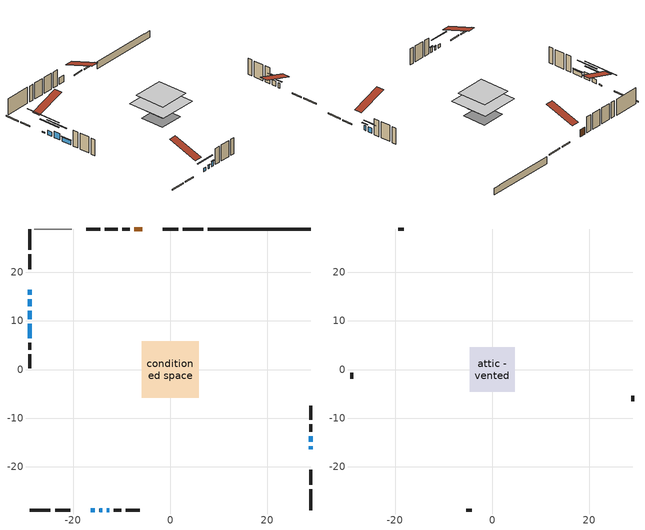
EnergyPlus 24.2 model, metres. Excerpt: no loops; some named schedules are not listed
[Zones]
conditioned space
 floor othersidecoefficients (Floor1 construction): -2.85,-2.85 -2.85,2.85 2.85,2.85 2.85,-2.85 z0.76
 floor adiabatic (AdiabaticFloorConstruction): -5.85,-5.85 -5.85,5.85 5.85,5.85 5.85,-5.85 z3.2
 floor foundation (Slab1 construction): -3.61,-3.61 -3.61,3.61 3.61,3.61 3.61,-3.61 z-1.4
 wall outside (RimJoist1 construction): 6.82,28.93 2.55,28.93 / -28.93,-28.93 -24.66,-28.93 / -28.93,28.93 -28.93,24.66 / 28.93,-28.93 28.93,-24.66 z0.76:1.06
 wall outside (RimJoist2 construction): 1.62,28.93 -1.51,28.93 / -23.73,-28.93 -20.61,-28.93 / -28.93,23.73 -28.93,20.61 / 28.93,-23.73 28.93,-20.61 z0.76:1.06
 wall outside (AdiabaticWallConstruction 1): -5.72,28.93 -7.44,28.93 z0.76:2.79
 wall outside (AdiabaticWallConstruction): -16.39,-28.93 -15.5,-28.93 / -14.57,-28.93 -14.03,-28.93 z0.76:1.73; -28.93,16.39 -28.93,15.42 z0.76:1.07; -28.93,14.49 -28.93,13.02 / -28.93,9.39 -28.93,6.44 z0.76:2.03; -28.93,12.09 -28.93,10.31 z0.76:2.74; 28.93,-16.39 28.93,-15.8 / -13.11,-28.93 -12.52,-28.93 z0.76:2.29; 28.93,-14.87 28.93,-13.7 z0.76:2.28
 wall outside (Wall1 construction): -8.37,28.93 -9.85,28.93 / -11.59,-28.93 -10.11,-28.93 / -28.93,5.51 -28.93,4.03 / 28.93,-12.77 28.93,-11.29 z0.76:5.64
 wall outside (Wall3 construction): -14.38,28.93 -17.27,28.93 / -9.18,-28.93 -6.29,-28.93 / -28.93,3.1 -28.93,0.21 / 28.93,-10.36 28.93,-7.48 z0.76:5.64
 wall foundation (FoundationWall1 construction): 7.75,28.93,-1.4 7.75,28.93,0.76 26.81,28.93,0.76 26.81,28.93,0.62 28.93,28.93,0.62 28.93,28.93,-1.4
 wall othersidecoefficients (Wall2 construction): -10.78,28.93 -13.45,28.93 z0.76:5.64
 wall adiabatic (Wall5 construction): -20.27,28.93 -28,28.93 z0.76:5.64
 window (WindowConstruction): -16.39,-28.93 -15.5,-28.93 z0.76:1.73
 window (WindowConstruction 8): -28.93,16.39 -28.93,15.42 z0.76:1.06
 window (WindowConstruction 1): -28.93,14.49 -28.93,13.02 z0.76:2.03
 window (WindowConstruction 2): -28.93,12.09 -28.93,10.31 z0.76:2.74
 window (WindowConstruction 3): 28.93,-16.39 28.93,-15.8 z0.76:2.28
 window (WindowConstruction 4): 28.93,-14.87 28.93,-13.7 z0.76:2.28
 window (WindowConstruction 5): -14.57,-28.93 -14.03,-28.93 z0.76:1.73
 window (WindowConstruction 6): -13.11,-28.93 -12.52,-28.93 z0.76:2.28
 window (WindowConstruction 7): -28.93,9.39 -28.93,6.44 z0.76:2.03
 door (Door): -5.73,28.93 -7.44,28.93 z0.76:2.79
 ceiling adiabatic (AdiabaticFloorConstruction): 5.85,-5.85 5.85,5.85 -5.85,5.85 -5.85,-5.85 z3.2
attic - vented
 floor to conditioned space (Floor2 construction Reversed): -4.6,-4.6 -4.6,4.6 4.6,4.6 4.6,-4.6 z5.64
 wall outside (Wall4 construction): -18.2,28.93 -19.34,28.93 / -5.36,-28.93 -4.22,-28.93 / -28.93,-0.72 -28.93,-1.86 / 28.93,-6.55 28.93,-5.4 z0.76:5.64
 roof outside (Roof1 construction): -4.8,28.93,5.64 -4.8,19.97,8.62 -2.43,19.97,8.62 -2.43,28.93,5.64; -17.32,-28.93,5.64 -17.32,-19.97,8.62 -19.68,-19.97,8.62 -19.68,-28.93,5.64; -28.93,17.32,5.64 -19.97,17.32,8.62 -19.97,19.68,8.62 -28.93,19.68,5.64; 28.93,-17.32,5.64 19.97,-17.32,8.62 19.97,-19.68,8.62 28.93,-19.68,5.64
shading: -12.95,-28.93 -18.94,-28.93 -18.94,-29.11 -12.95,-29.11 z4.28; -28.93,10.43 -28.93,21.38 -29.11,21.38 -29.11,10.43 z6.05; -28.93,10.47 -28.93,17.04 -29.11,17.04 -29.11,10.47 z4.58; -28.93,7.76 -28.93,14.64 -29.11,14.64 -29.11,7.76 z5.29; 28.93,-15.19 28.93,-17 29.11,-17 29.11,-15.19 z2.89; 28.93,-12.18 28.93,-16.39 29.11,-16.39 29.11,-12.18 z3.8; -13.86,-28.93 -14.75,-28.93 -14.75,-29.11 -13.86,-29.11 z1.91; -12.34,-28.93 -13.29,-28.93 -13.29,-29.11 -12.34,-29.11 z2.46; -28.93,6.26 -28.93,9.57 -29.11,9.57 -29.11,6.26 z2.21
[Building]
Building 1: Terrain=Suburbs
[Site:Location]
Toronto City Centre_ON: Latitude {deg}=43.63; Longitude {deg}=-79.39; Time Zone {hr}=-5; Elevation {m}=77; Keep Site Location Information=Yes
[Site:GroundTemperature:Shallow]
5.01852, 3.26908, 3.12898, 3.95918, 7.29196, 10.6092, 13.4851, 15.3069, 15.4617, 13.9799, 11.1774, 7.9619
[Site:WaterMainsTemperature]
Calculation Method=Schedule; Temperature Schedule=mains temperature schedule
[Material] Roughness=Rough; Thermal Absorptance=0.9
Name | Thickness {m} | Conductivity {W/m-K} | Density {kg/m3} | Specific Heat {J/kg-K} | Solar Absorptance | Visible Absorptance
asphalt or fiberglass shingles | 0.00635 | 0.162714 | 1121.4 | 1465.45 | 0.4 | 0.4
ceiling loosefill ins | 0.169333 | 0.0480833 | 16.02 | 1046.75 | 0.7 | 0.7
ceiling stud and cavity | 0.1397 | 0.0876654 | 65.682 | 1177.47 | 0.7 | 0.7
concrete 4.0 in. | 0.1016 | 1.803125 | 2242.8 | 837.4 | 0.7 | 0.7
concrete 8.0 in. | 0.2032 | 1.803125 | 2242.8 | 837.4 | 0.7 | 0.7
door material | 0.04445 | 0.053851 | 512.64 | 1214.23 | 0.7 | 0.7
floor covering | 0.0127 | 0.0433444 | 54.468 | 1339.84 | 0.6 | 0.6
floor rigid ins | 0.051816 | 0.029427 | 32.04 | 1214.23 | 0.7 | 0.7
floor rigid ins 1; wall rigid ins | 0.512978 | 0.029427 | 32.04 | 1214.23 | 0.7 | 0.7
floor stud and cavity | 0.1397 | 0.529281 | 92.3553 | 1139.71 | 0.7 | 0.7
floor stud and cavity 1 | 0.1397 | 1.75129 | 37.0049 | 1207.88 | 0.7 | 0.7
furniture material conditioned space 1 | 0.1524 | 0.115458 | 640.8 | 1214.23 | 0.6 | 0.6
gypsum board | 0.0127 | 0.160291 | 801 | 837.4 | 0.6 | 0.6
gypsum board 1 | 0.00254 | 0.160291 | 801 | 837.4 | 0.6 | 0.6
osb sheathing 0.5 in. | 0.0127 | 0.115458 | 512.64 | 1214.23 | 0.7 | 0.7
osb sheathing 0.5 in. 1 | 0.0127 | 0.115458 | 512.64 | 1214.23 | 0.4 | 0.4
osb sheathing 0.75 in. | 0.01905 | 0.115458 | 512.64 | 1214.23 | 0.7 | 0.7
osb sheathing 2.0 in. | 0.0508 | 0.115458 | 512.64 | 1214.23 | 0.7 | 0.7
rim joist stud and cavity | 0.0508 | 0.0452492 | 125.044 | 1163.47 | 0.6 | 0.6
rim joist stud and cavity 1 | 0.0508 | 0.0448971 | 125.044 | 1163.47 | 0.6 | 0.6
wall stud and cavity | 0.1397 | 0.853185 | 139.0536 | 1170.24 | 0.7 | 0.7
wall stud and cavity 1 | 0.1397 | 0.427615 | 139.0536 | 1170.24 | 0.7 | 0.7
wall stud and cavity 2 | 0.0889 | 0.357519 | 50.32683 | 1063.81 | 0.7 | 0.7
wall stud and cavity 3 | 0.0889 | 6.9971 | 50.32683 | 1063.81 | 0.6 | 0.6
wall stud and cavity 4 | 0.0889 | 0.471843 | 50.32683 | 1063.81 | 0.4 | 0.4
wall stud and cavity 5 | 0.0889 | 0.380278 | 52.3479 | 1209.89 | 0.7 | 0.7
wall stud and cavity 6 | 0.0889 | 0.391764 | 83.0341 | 1211.67 | 0.7 | 0.7
wood siding | 0.0254 | 0.102417 | 544.68 | 1172.36 | 0.4 | 0.4
wood siding 1 | 0.00254 | 0.102417 | 544.68 | 1172.36 | 0.4 | 0.4
wood siding 2; wood siding 3; wood siding 4 | 0.0254 | 0.102417 | 544.68 | 1172.36 | 0.7 | 0.7
[WindowMaterial:SimpleGlazingSystem]
Name | U-Factor {W/m2-K} | Solar Heat Gain Coefficient
WindowMaterial | 2.77484 | 0.51
WindowMaterial 1 | 2.9236 | 0.62
WindowMaterial 2 | 2.97981 | 0.59
WindowMaterial 3 | 2.98606 | 0.53
WindowMaterial 4 | 3.006501 | 0.49
WindowMaterial 5 | 2.909975 | 0.68
WindowMaterial 6 | 8.076955 | 0.62
[Construction]
AdiabaticFloorConstruction: floor stud and cavity 1, floor rigid ins 1, osb sheathing 0.75 in., floor covering
AdiabaticWallConstruction: wood siding 3, wall rigid ins, wall stud and cavity 5, gypsum board
AdiabaticWallConstruction 1: wood siding 4, wall rigid ins, wall stud and cavity 5, gypsum board
Door: door material
Floor1 construction: floor stud and cavity, floor rigid ins, osb sheathing 0.75 in., floor covering
Floor2 construction Reversed: gypsum board, ceiling stud and cavity, ceiling loosefill ins
FoundationWall1 construction: concrete 8.0 in.
furniture construction conditioned space 1: furniture material conditioned space 1
PartitionWallConstruction: gypsum board, wall stud and cavity 6, gypsum board
RimJoist1 construction: wood siding 2, osb sheathing 2.0 in., rim joist stud and cavity
RimJoist2 construction: wood siding 2, osb sheathing 2.0 in., rim joist stud and cavity 1
Roof1 construction: asphalt or fiberglass shingles
Slab1 construction: concrete 4.0 in.
Wall1 construction: wood siding, osb sheathing 0.5 in., wall stud and cavity, gypsum board
Wall2 construction: osb sheathing 0.5 in. 1, wall stud and cavity 1, gypsum board
Wall3 construction: wood siding 1, wall stud and cavity 2, gypsum board 1
Wall4 construction: wood siding 1, wall stud and cavity 3
Wall5 construction: wall stud and cavity 4, gypsum board 1
WindowConstruction: WindowMaterial
WindowConstruction 1: WindowMaterial 1
WindowConstruction 2: WindowMaterial 2
WindowConstruction 3; WindowConstruction 4; WindowConstruction 6: WindowMaterial 3
WindowConstruction 5: WindowMaterial 4
WindowConstruction 7: WindowMaterial 5
WindowConstruction 8: WindowMaterial 6
[Zone] Multiplier=1; Part of Total Floor Area=Yes
Name | Volume {m3}
attic - vented | 41.0332
conditioned space | 473.1
[Space]
Name | Zone | Volume {m3}
attic - vented 1 | attic - vented | 41.0332
conditioned space 1 | conditioned space | 473.1
[ZoneInfiltration:EffectiveLeakageArea]
infil attic - vented 1: Zone or Space=attic - vented 1; Schedule=Always On Discrete; Effective Air Leakage Area {cm2}=3563.37; Stack Coefficient=0.000546819; Wind Coefficient=1.57994e-05
[ZoneMixing]
whole house fan mix: Zone or Space=attic - vented; Schedule=Always On Continuous; Design Flow Rate Calculation Method=Flow/Zone; Design Flow Rate {m3/s}=0; Source Zone or Space=conditioned space
[SurfaceProperty:OtherSideCoefficients]
other non-freezing space: Combined Convective/Radiative Film Coefficient {W/m2-K}=8.35; Constant Temperature Coefficient=1; External Dry-Bulb Temperature Coefficient=0; Ground Temperature Coefficient=0; Wind Speed Coefficient=0; Zone Air Temperature Coefficient=0; Constant Temperature Schedule=other non-freezing space; Previous Other Side Temperature Coefficient=0
[SurfaceProperty:ExposedFoundationPerimeter]
Slab1: Exposed Perimeter Calculation Method=TotalExposedPerimeter; Total Exposed Perimeter {m}=21.184
[InternalMass] Zone or ZoneList=conditioned space; Space or SpaceList=conditioned space 1
Name | Construction | Surface Area {m2}
furniture mass conditioned space 1 | furniture construction conditioned space 1 | 88.5758
partition wall mass | PartitionWallConstruction | 221.44
[Lights]
interior lighting: Zone or ZoneList or Space or SpaceList=conditioned space 1; Schedule=interior lighting schedule; Design Level Calculation Method=LightingLevel; Lighting Level {W}=343.2; Return Air Fraction=0; Fraction Radiant=0.6; Fraction Visible=0.2; Fraction Replaceable=1
[People]
occupants: Zone or ZoneList or Space or SpaceList=conditioned space 1; Number of People Schedule=occupants schedule; Number of People Calculation Method=People; Number of People=3; Fraction Radiant=0.314171; Sensible Heat Fraction=0.56303; Activity Level Schedule=occupants activity schedule; Carbon Dioxide Generation Rate {m3/s-W}=0; Enable ASHRAE 55 Comfort Warnings=No; Mean Radiant Temperature Calculation Type=EnclosureAveraged
[ElectricEquipment] Zone or ZoneList or Space or SpaceList=conditioned space 1; Design Level Calculation Method=EquipmentLevel
Name | Schedule | Design Level {W} | Fraction Latent | Fraction Radiant | Fraction Lost
clothes dryer | clothes dryer schedule | 140.772 | 0.015 | 0.081 | 0.85
clothes washer | clothes washer schedule | 32.1985 | 0.03 | 0.162 | 0.7
cooking range | cooking range schedule | 208.969 | 0.08 | 0.432 | 0.2
dishwasher | dishwasher schedule | 66.8632 | 0.3 | 0.18 | 0.4
fridge | fridge schedule | 72.9452 | 0 | 0.6 | 0
mech vent bath fan 0 | mech vent bath fan 0 schedule | 50.2 | 0 | 0 | 1
mech vent bath fan 1 | mech vent bath fan 1 schedule | 50.2 | 0 | 0 | 1
mech vent house fan | mech vent house fan schedule | 0 | 0 | 0 | 1
mech vent house fan cfis | mech vent house fan cfis schedule | 0 | 0 | 0 | 0
mech vent range fan 0 | mech vent range fan 0 schedule | 57 | 0 | 0 | 1
misc plug loads | misc plug loads schedule | 494.7 | 0.045 | 0.513 | 0.1
whole house fan | Always On Discrete | 0 | 0 | 0 | 1
[OtherEquipment] Zone or ZoneList or Space or SpaceList=conditioned space 1; Design Level Calculation Method=EquipmentLevel
Name | Fuel Type | Schedule | Design Level {W} | Fraction Latent | Fraction Radiant | Fraction Lost
clothes dryer 1 | Electricity | clothes dryer schedule | 0 | 0.015 | 0.081 | 0.85
cooking range 1 | Electricity | cooking range schedule | 0 | 0.08 | 0.432 | 0.2
general water use latent | None | general water use schedule | 59.3978 | 1 | 0 | 0
general water use sensible | None | general water use schedule | -58.539 | 0 | 0.6 | 0
mech vent house fan latent load | None | Always On Discrete | 0 | 1 | 0 | 0
mech vent house fan sensible load | None | Always On Discrete | 0 | 0 | 0 | 0
water heater energy adjustment1 | NaturalGas | Always On Discrete | 0.01 | 0 | 0 | 1
[ZoneInfiltration:DesignFlowRate] Zone or ZoneList or Space or SpaceList=conditioned space 1; Schedule=Always On Discrete; Design Flow Rate Calculation Method=Flow/Zone; Design Flow Rate {m3/s}=0
infil flow; natural vent flow; whole house fan flow
[AvailabilityManager:Scheduled]
central ac and furnace airloop Availability Manager: Schedule=Always On Discrete
[Foundation:Kiva]
Foundation Kiva 1: Initial Indoor Air Temperature {C}=18; Wall Height Above Grade {m}=0.759988; Wall Depth Below Slab {m}=0.2032
[Foundation:Kiva:Settings]
Soil Conductivity {W/m-K}=0.849921; Soil Density {kg/m3}=1842.3; Soil Specific Heat {J/kg-K}=418.7; Ground Solar Absorptivity=0.9; Ground Thermal Absorptivity=0.9; Ground Surface Roughness {m}=0.03; Far-Field Width {m}=40; Deep-Ground Boundary Condition=ZeroFlux; Deep-Ground Depth {m}=40; Minimum Cell Dimension {m}=0.2; Maximum Cell Growth Coefficient=3; Simulation Timestep=Timestep
[Exterior:Lights]
exterior lighting: Schedule=exterior lighting schedule; Design Level {W}=75.6
[EnergyManagementSystem:GlobalVariable]
central_ac_and_furnace_airloop_Fan_RTF
infil_program_Qfan
infil_program_Qinf
natural_vent_program_Qnv
natural_vent_program_Qwhf
[EnergyManagementSystem:Sensor]
Name | Output:Variable or Output:Meter Index Key | Output:Variable or Output:Meter
airflow_gain | infil flow | Infiltration Sensible Heat Gain Energy
airflow_gain_1 | natural vent flow | Infiltration Sensible Heat Gain Energy
airflow_gain_2 | whole house fan flow | Infiltration Sensible Heat Gain Energy
airflow_loss | infil flow | Infiltration Sensible Heat Loss Energy
airflow_loss_1 | natural vent flow | Infiltration Sensible Heat Loss Energy
airflow_loss_2 | whole house fan flow | Infiltration Sensible Heat Loss Energy
clg_load_cond |  | Cooling:EnergyTransfer:Zone:CONDITIONED SPACE
clg_sp_s; clg_sp_s_1 | cooling setpoint | Schedule Value
clothes_dryer_exhaust_0_sch_s | clothes dryer exhaust 0 schedule | Schedule Value
cool_season | cooling season schedule | Schedule Value
htg_load_cond |  | Heating:EnergyTransfer:Zone:CONDITIONED SPACE
htg_sp_s; htg_sp_s_1 | heating setpoint | Schedule Value
ig_ee_conv | clothes dryer | Electric Equipment Convective Heating Energy
ig_ee_conv_2 | cooking range | Electric Equipment Convective Heating Energy
ig_ee_conv_4 | fridge | Electric Equipment Convective Heating Energy
ig_ee_conv_5 | misc plug loads | Electric Equipment Convective Heating Energy
ig_ee_conv_6 | whole house fan | Electric Equipment Convective Heating Energy
ig_ee_rad | clothes dryer | Electric Equipment Radiant Heating Energy
ig_ee_rad_2 | cooking range | Electric Equipment Radiant Heating Energy
ig_ee_rad_4 | fridge | Electric Equipment Radiant Heating Energy
ig_ee_rad_5 | misc plug loads | Electric Equipment Radiant Heating Energy
ig_ee_rad_6 | whole house fan | Electric Equipment Radiant Heating Energy
ig_lgt_conv | interior lighting | Lights Convective Heating Energy
ig_lgt_rad | interior lighting | Lights Radiant Heating Energy
ig_lgt_vis | interior lighting | Lights Visible Radiation Heating Energy
ig_oe_conv | clothes dryer 1 | Other Equipment Convective Heating Energy
ig_oe_conv_1 | cooking range 1 | Other Equipment Convective Heating Energy
ig_oe_conv_2 | general water use latent | Other Equipment Convective Heating Energy
ig_oe_conv_3 | general water use sensible | Other Equipment Convective Heating Energy
ig_oe_conv_4 | water heater energy adjustment1 | Other Equipment Convective Heating Energy
ig_oe_rad | clothes dryer 1 | Other Equipment Radiant Heating Energy
ig_oe_rad_1 | cooking range 1 | Other Equipment Radiant Heating Energy
ig_oe_rad_2 | general water use latent | Other Equipment Radiant Heating Energy
ig_oe_rad_3 | general water use sensible | Other Equipment Radiant Heating Energy
ig_oe_rad_4 | water heater energy adjustment1 | Other Equipment Radiant Heating Energy
ig_ppl_conv | occupants | People Convective Heating Energy
ig_ppl_rad | occupants | People Radiant Heating Energy
im_conv | furniture mass conditioned space 1 | Surface Inside Face Convection Heat Gain Energy
im_conv_1 | partition wall mass | Surface Inside Face Convection Heat Gain Energy
im_ig | furniture mass conditioned space 1 | Surface Inside Face Internal Gains Radiation Heat Gain Energy
im_ig_1 | partition wall mass | Surface Inside Face Internal Gains Radiation Heat Gain Energy
im_lgt | furniture mass conditioned space 1 | Surface Inside Face Lights Radiation Heat Gain Energy
im_lgt_1 | partition wall mass | Surface Inside Face Lights Radiation Heat Gain Energy
im_sol | furniture mass conditioned space 1 | Surface Inside Face Solar Radiation Heat Gain Energy
im_sol_1 | partition wall mass | Surface Inside Face Solar Radiation Heat Gain Energy
im_surf | furniture mass conditioned space 1 | Surface Inside Face Net Surface Thermal Radiation Heat Gain Energy
im_surf_1 | partition wall mass | Surface Inside Face Net Surface Thermal Radiation Heat Gain Energy
mech_vent_bath_fan_0_sch_s | mech vent bath fan 0 schedule | Schedule Value
mech_vent_bath_fan_1_sch_s | mech vent bath fan 1 schedule | Schedule Value
mech_vent_range_fan_0_sch_s | mech vent range fan 0 schedule | Schedule Value
mv_conv | mech vent bath fan 0 | Electric Equipment Convective Heating Energy
mv_conv_1 | mech vent bath fan 1 | Electric Equipment Convective Heating Energy
mv_conv_2 | mech vent house fan | Electric Equipment Convective Heating Energy
mv_conv_3 | mech vent house fan cfis | Electric Equipment Convective Heating Energy
mv_conv_4 | mech vent range fan 0 | Electric Equipment Convective Heating Energy
mv_conv_5 | mech vent house fan latent load | Other Equipment Convective Heating Energy
mv_conv_6 | mech vent house fan sensible load | Other Equipment Convective Heating Energy
mv_rad | mech vent bath fan 0 | Electric Equipment Radiant Heating Energy
mv_rad_1 | mech vent bath fan 1 | Electric Equipment Radiant Heating Energy
mv_rad_2 | mech vent house fan | Electric Equipment Radiant Heating Energy
mv_rad_3 | mech vent house fan cfis | Electric Equipment Radiant Heating Energy
mv_rad_4 | mech vent range fan 0 | Electric Equipment Radiant Heating Energy
mv_rad_5 | mech vent house fan latent load | Other Equipment Radiant Heating Energy
mv_rad_6 | mech vent house fan sensible load | Other Equipment Radiant Heating Energy
natural_vent_s | natural vent schedule | Schedule Value
oa_temp |  | Site Outdoor Air Drybulb Temperature
out_pb_s |  | Site Outdoor Air Barometric Pressure
out_wt_s |  | Site Outdoor Air Humidity Ratio
site_vw_s |  | Site Wind Speed
ss_back_out | Window1 | Surface Window Shortwave from Zone Back Out Window Heat Transfer Rate
ss_back_out_1 | Window11 | Surface Window Shortwave from Zone Back Out Window Heat Transfer Rate
ss_back_out_2 | Window2 | Surface Window Shortwave from Zone Back Out Window Heat Transfer Rate
ss_back_out_3 | Window3 | Surface Window Shortwave from Zone Back Out Window Heat Transfer Rate
ss_back_out_4 | Window4 | Surface Window Shortwave from Zone Back Out Window Heat Transfer Rate
ss_back_out_5 | Window5 | Surface Window Shortwave from Zone Back Out Window Heat Transfer Rate
ss_back_out_6 | Window7 | Surface Window Shortwave from Zone Back Out Window Heat Transfer Rate
ss_back_out_7 | Window8 | Surface Window Shortwave from Zone Back Out Window Heat Transfer Rate
ss_back_out_8 | Window9 | Surface Window Shortwave from Zone Back Out Window Heat Transfer Rate
ss_conv | Door1 | Surface Inside Face Convection Heat Gain Energy
ss_conv_1 | Window1 | Surface Inside Face Convection Heat Gain Energy
ss_conv_2 | Window11 | Surface Inside Face Convection Heat Gain Energy
ss_conv_3 | Window2 | Surface Inside Face Convection Heat Gain Energy
ss_conv_4 | Window3 | Surface Inside Face Convection Heat Gain Energy
ss_conv_5 | Window4 | Surface Inside Face Convection Heat Gain Energy
ss_conv_6 | Window5 | Surface Inside Face Convection Heat Gain Energy
ss_conv_7 | Window7 | Surface Inside Face Convection Heat Gain Energy
ss_conv_8 | Window8 | Surface Inside Face Convection Heat Gain Energy
ss_conv_9 | Window9 | Surface Inside Face Convection Heat Gain Energy
ss_ig | Door1 | Surface Inside Face Internal Gains Radiation Heat Gain Energy
ss_ig_1 | Window1 | Surface Inside Face Internal Gains Radiation Heat Gain Energy
ss_ig_2 | Window11 | Surface Inside Face Internal Gains Radiation Heat Gain Energy
ss_ig_3 | Window2 | Surface Inside Face Internal Gains Radiation Heat Gain Energy
ss_ig_4 | Window3 | Surface Inside Face Internal Gains Radiation Heat Gain Energy
ss_ig_5 | Window4 | Surface Inside Face Internal Gains Radiation Heat Gain Energy
ss_ig_6 | Window5 | Surface Inside Face Internal Gains Radiation Heat Gain Energy
ss_ig_7 | Window7 | Surface Inside Face Internal Gains Radiation Heat Gain Energy
ss_ig_8 | Window8 | Surface Inside Face Internal Gains Radiation Heat Gain Energy
ss_ig_9 | Window9 | Surface Inside Face Internal Gains Radiation Heat Gain Energy
ss_lgt | Door1 | Surface Inside Face Lights Radiation Heat Gain Energy
ss_sol | Door1 | Surface Inside Face Solar Radiation Heat Gain Energy
ss_surf | Door1 | Surface Inside Face Net Surface Thermal Radiation Heat Gain Energy
ss_surf_1 | Window1 | Surface Inside Face Net Surface Thermal Radiation Heat Gain Energy
ss_surf_2 | Window11 | Surface Inside Face Net Surface Thermal Radiation Heat Gain Energy
ss_surf_3 | Window2 | Surface Inside Face Net Surface Thermal Radiation Heat Gain Energy
ss_surf_4 | Window3 | Surface Inside Face Net Surface Thermal Radiation Heat Gain Energy
ss_surf_5 | Window4 | Surface Inside Face Net Surface Thermal Radiation Heat Gain Energy
ss_surf_6 | Window5 | Surface Inside Face Net Surface Thermal Radiation Heat Gain Energy
ss_surf_7 | Window7 | Surface Inside Face Net Surface Thermal Radiation Heat Gain Energy
ss_surf_8 | Window8 | Surface Inside Face Net Surface Thermal Radiation Heat Gain Energy
ss_surf_9 | Window9 | Surface Inside Face Net Surface Thermal Radiation Heat Gain Energy
ss_trans_in | Window1 | Surface Window Transmitted Solar Radiation Rate
ss_trans_in_1 | Window11 | Surface Window Transmitted Solar Radiation Rate
ss_trans_in_2 | Window2 | Surface Window Transmitted Solar Radiation Rate
ss_trans_in_3 | Window3 | Surface Window Transmitted Solar Radiation Rate
ss_trans_in_4 | Window4 | Surface Window Transmitted Solar Radiation Rate
ss_trans_in_5 | Window5 | Surface Window Transmitted Solar Radiation Rate
ss_trans_in_6 | Window7 | Surface Window Transmitted Solar Radiation Rate
ss_trans_in_7 | Window8 | Surface Window Transmitted Solar Radiation Rate
ss_trans_in_8 | Window9 | Surface Window Transmitted Solar Radiation Rate
ss_trans_out | Window1 | Surface Inside Face Initial Transmitted Diffuse Transmitted Out Window Solar Radiation Rate
ss_trans_out_1 | Window11 | Surface Inside Face Initial Transmitted Diffuse Transmitted Out Window Solar Radiation Rate
ss_trans_out_2 | Window2 | Surface Inside Face Initial Transmitted Diffuse Transmitted Out Window Solar Radiation Rate
ss_trans_out_3 | Window3 | Surface Inside Face Initial Transmitted Diffuse Transmitted Out Window Solar Radiation Rate
ss_trans_out_4 | Window4 | Surface Inside Face Initial Transmitted Diffuse Transmitted Out Window Solar Radiation Rate
ss_trans_out_5 | Window5 | Surface Inside Face Initial Transmitted Diffuse Transmitted Out Window Solar Radiation Rate
ss_trans_out_6 | Window7 | Surface Inside Face Initial Transmitted Diffuse Transmitted Out Window Solar Radiation Rate
ss_trans_out_7 | Window8 | Surface Inside Face Initial Transmitted Diffuse Transmitted Out Window Solar Radiation Rate
ss_trans_out_8 | Window9 | Surface Inside Face Initial Transmitted Diffuse Transmitted Out Window Solar Radiation Rate
s_conv | Floor1 | Surface Inside Face Convection Heat Gain Energy
s_conv_1 | Floor2 | Surface Inside Face Convection Heat Gain Energy
s_conv_10 | RimJoist2:180 | Surface Inside Face Convection Heat Gain Energy
s_conv_11 | RimJoist2:270 | Surface Inside Face Convection Heat Gain Energy
s_conv_12 | RimJoist2:90 | Surface Inside Face Convection Heat Gain Energy
s_conv_13 | Slab1 | Surface Inside Face Convection Heat Gain Energy
s_conv_14 | Wall1:0 | Surface Inside Face Convection Heat Gain Energy
s_conv_15 | Wall1:180 | Surface Inside Face Convection Heat Gain Energy
s_conv_16 | Wall1:270 | Surface Inside Face Convection Heat Gain Energy
s_conv_17 | Wall1:90 | Surface Inside Face Convection Heat Gain Energy
s_conv_18 | Wall2 | Surface Inside Face Convection Heat Gain Energy
s_conv_19 | Wall3:0 | Surface Inside Face Convection Heat Gain Energy
s_conv_2 | FoundationWall1 | Surface Inside Face Convection Heat Gain Energy
s_conv_20 | Wall3:180 | Surface Inside Face Convection Heat Gain Energy
s_conv_21 | Wall3:270 | Surface Inside Face Convection Heat Gain Energy
s_conv_22 | Wall3:90 | Surface Inside Face Convection Heat Gain Energy
s_conv_23 | Wall5 | Surface Inside Face Convection Heat Gain Energy
s_conv_3 | inferred conditioned ceiling | Surface Inside Face Convection Heat Gain Energy
s_conv_4 | inferred conditioned floor | Surface Inside Face Convection Heat Gain Energy
s_conv_5 | RimJoist1:0 | Surface Inside Face Convection Heat Gain Energy
